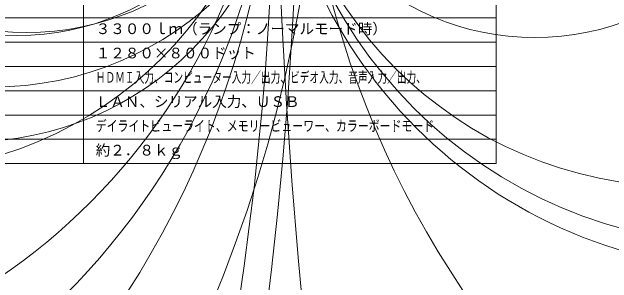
# Model space of a CAD drawing. Units: millimetres, scale not verified. Extents: x -1784 to 2506, y -1209 to 1338.
# Drawn here: x -37.2 to 86.4, y -81.1 to -25.3 of the extents above; entities that cross this region are included whole.
import ezdxf
from ezdxf.enums import TextEntityAlignment as Align

# ---------------------------------------------------------------- set-up
doc = ezdxf.new("R2010")
doc.units = ezdxf.units.MM
doc.header["$LTSCALE"] = 0.125
doc.layers.add('0-2_MOJI1', color=7, linetype='Continuous')
doc.layers.add('0-3_WAKU', color=1, linetype='Continuous', lineweight=18)
doc.layers.add('0-6_GAIKEI', color=1, linetype='Continuous', lineweight=18)
doc.styles.add('ＭＳ ゴシック', font='')
doc.styles.get('ＭＳ ゴシック').set_extended_font_data('MS Gothic')

msp = doc.modelspace()

# ---------------------------------------------------------------- linework, layer by layer
at = {"layer": '0-3_WAKU', "color": 4}
for p, q in [((-22.5, -56.5), (-22.5, -1.5)), ((62.5, -56.5), (62.5, -1.5)), ((-62.5, -56.5), (62.5, -56.5))]:
    msp.add_line(p, q, dxfattribs=at)
at = {"layer": '0-3_WAKU'}
for p, q in [((-62.5, -26.5), (62.5, -26.5)), ((-62.5, -31.5), (62.5, -31.5)), ((-62.5, -36.5), (62.5, -36.5)), ((-62.5, -41.5), (62.5, -41.5)), ((-62.5, -46.5), (62.5, -46.5)), ((-62.5, -51.5), (62.5, -51.5))]:
    msp.add_line(p, q, dxfattribs=at)
at = {"layer": '0-6_GAIKEI'}
for centre, radius in [((1261.2937, 35.7264), 1244.5196), ((-880.7439, 25.3879), 902.8655), ((-628.0619, 12.6582), 644.8868), ((-263.8732, 26.9757), 290.3169), ((218.3949, 27.1161), 196.2555), ((-177.6366, 22.1331), 194.9128), ((-131.7672, 21.5637), 148.8947), ((-111.0922, 25.6092), 127.336), ((117.1077, 21.8967), 100.4961), ((113.3175, 22.7296), 95.8696), ((100.3862, 21.7093), 82.8862), ((-62.9225, 21.653), 79.8845), ((-41.3196, 27.0194), 67.7628), ((-34.2513, 26.8523), 56.3716), ((-45.8275, 12.5622), 64.5545), ((-36.095, 23.3311), 53.4364), ((70.4617, 22.9123), 53.4775)]:
    msp.add_circle(centre, radius, dxfattribs=at)

# ---------------------------------------------------------------- texts
at = {"layer": '0-2_MOJI1', "style": 'ＭＳ ゴシック'}
for s, p in [('３３００ｌｍ（ランプ：ノーマルモード時）', (-20, -30.5)), ('１２８０×８００ドット', (-20, -35.5)), ('ＬＡＮ、シリアル入力、ＵＳＢ', (-20, -45.5)), ('約２．８ｋｇ', (-20, -55.5))]:
    msp.add_text(s, height=2.199, dxfattribs=at).set_placement(p, align=Align.BOTTOM_LEFT)
for s, width, p in [('ＨＤＭＩ入力、コンピューター入力／出力、ビデオ入力、音声入力／出力、', 0.65, (-20, -40.5)), ('デイライトビューライト、メモリービューワー、カラーボードモード', 0.75, (-20, -50.5))]:
    msp.add_text(s, height=2.199, dxfattribs=dict(at, width=width)).set_placement(p, align=Align.BOTTOM_LEFT)

doc.saveas('drawing.dxf')
